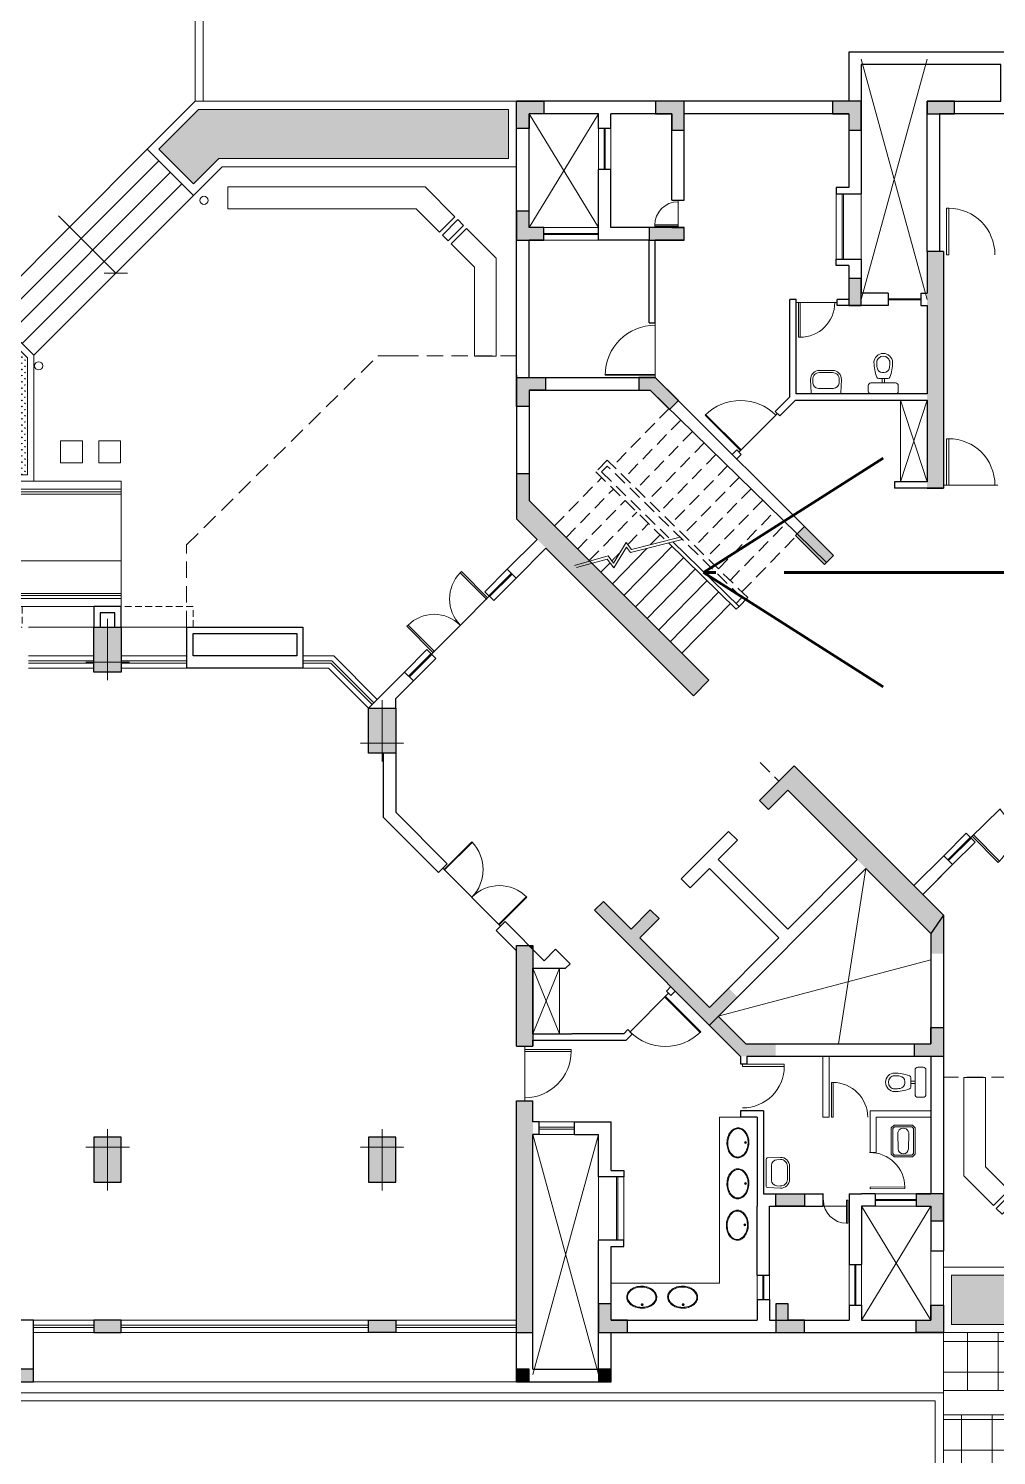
# Model space of a CAD drawing. Header units: inches. Extents: x 5542223 to 12533222, y 497239 to 5189502.
# Drawn here: x 6764877 to 6782619, y 2153867 to 2180007 of the extents above; entities that cross this region are included whole.
import ezdxf

# ---------------------------------------------------------------- set-up
doc = ezdxf.new("R2010")
doc.units = ezdxf.units.IN
doc.header["$MEASUREMENT"] = 0
for name, pattern in [('CENTER2', [1.125, 0.75, -0.125, 0.125, -0.125]), ('HIDDEN', [0.375, 0.25, -0.125]), ('HIDDENX2', [0.75, 0.5, -0.25])]:
    doc.linetypes.add(name, pattern=pattern)
doc.layers.get('0').update_dxf_attribs({"color": 1})
for name, color, linetype, lineweight in [('beam_primary', 7, 'HIDDENX2', 35), ('CILL', 7, 'Continuous', 20), ('col', 7, 'Continuous', 30), ('DOOR', 7, 'Continuous', 9), ('ELE', 7, 'Continuous', 13), ('grid', 7, 'CENTER2', 9), ('hatch_col', 8, 'Continuous', 5), ('HosGreenHatch', 7, 'Continuous', 5), ('HosPlanter', 7, 'Continuous', 13), ('HosRamp', 7, 'Continuous', 13), ('HosSteps', 7, 'Continuous', 13), ('LS PAVMNT', 8, 'Continuous', 5), ('new site profile', 7, 'CENTER2', 60), ('PROJECTION', 7, 'HIDDEN', 18), ('railing', 253, 'Continuous', 15), ('RAILING_ABOVE', 7, 'HIDDENX2', 18), ('Road', 7, 'Continuous', 15), ('Road_CStone', 8, 'Continuous', 15), ('STAIR', 253, 'Continuous', 5), ('STAIRS_ABOVE', 7, 'HIDDENX2', 18), ('terrha', 250, 'Continuous', 9), ('TEXT', 7, 'Continuous', 20), ('TOIFIT', 7, 'Continuous', 13), ('WALL', 7, 'Continuous', 30), ('wall_ele', 7, 'Continuous', 18), ('WIN', 7, 'Continuous', 20)]:
    doc.layers.add(name, color=color, linetype=linetype, lineweight=lineweight)
doc.layers.add('FURN', color=34, linetype='Continuous', lineweight=9, plot=False)
doc.styles.add('style1', font='ROMANS.SHX', dxfattribs={"width": 0.75, "height": 750})
doc.dimstyles.new('nuts', dxfattribs={"dimscale": 0, "dimtxt": 300, "dimasz": 250, "dimexe": 100, "dimexo": 50, "dimgap": 100, "dimtad": 1, "dimdec": 0, "dimzin": 0, "dimdsep": 46, "dimtxsty": 'style1', "dimblk": 'OBLIQUE', "dimcen": 250, "dimdle": 100, "dimclrd": 256, "dimclre": 256, "dimclrt": 256, "dimadec": 0, "dimazin": 0, "dimtfac": 1, "dimtdec": 0, "dimtmove": 2, "dimatfit": 3, "dimldrblk": 'OBLIQUE', "dimfxl": 1, "dimlwd": -1, "dimlwe": -1, "dimarcsym": 0})

# ---------------------------------------------------------------- blocks, each defined once
blk = doc.blocks.new('Door')
for p, q in [((0, 0.458), (0, 0.444)), ((0, 0.458), (0.917, 0.458)), ((0, 0.444), (0.917, 0.444))]:
    blk.add_line(p, q)
blk.add_arc((0, 0.458), 0.917, 270, 360)
blk = doc.blocks.new('door-left')
at = {"layer": 'DOOR'}
blk.add_lwpolyline([(-0.402, 0.85), (-0.444, 0.85), (-0.444, 0), (-0.402, 0)], close=True, dxfattribs=at)
blk.add_arc((-0.406, 0), 0.85, 0, 90, dxfattribs=at)
blk = doc.blocks.new('WB-58X43')
for p, q in [((-282, 263), (-271, 19)), ((-242, 264), (-239, 195)), ((-122, 430), (122, 430)), ((-122, 390), (122, 390)), ((239, 195), (242, 264)), ((271, 19), (282, 263)), ((-251, 0), (251, 0)), ((-139, 100), (139, 100))]:
    blk.add_line(p, q)
for centre, radius, start, end in [((-122, 270), 160, 90, 182.663), ((-122, 270), 120, 90, 182.663), ((122, 270), 160, 357.337, 90), ((122, 270), 120, 357.337, 90), ((-251, 20), 20, 182.663, 270), ((-139, 200), 100, 182.663, 270), ((139, 200), 100, 270, 357.337), ((251, 20), 20, 270, 357.337)]:
    blk.add_arc(centre, radius, start, end)
blk = doc.blocks.new('WC')
for p, q in [((50, 275), (150, 275)), ((0, -225), (0, 225)), ((200, -225), (200, 225)), ((200, 20), (278, 20)), ((278, -83), (278, 83)), ((388, -14), (388, 14)), ((200, -20), (278, -20)), ((50, -275), (150, -275))]:
    blk.add_line(p, q)
for centre, radius, start, end in [((50, 225), 50, 90, 180), ((150, 225), 50, 0, 90), ((318, 83), 40, 110.57, 180), ((578, -610), 780, 90, 110.57), ((488, 14), 100, 98.2132, 180), ((578, -610), 730, 90, 98.2132), ((578, 19), 151, 41.4237, 90), ((578, 19), 101, 41.4237, 90), ((570, 0), 120, 315.6019, 44.3981), ((570, 0), 170, 315.6019, 44.3981), ((50, -225), 50, 180, 270), ((150, -225), 50, 270, 360), ((318, -83), 40, 180, 249.43), ((578, 610), 780, 249.43, 270), ((488, -14), 100, 180, 261.7868), ((578, 610), 730, 261.7868, 270), ((578, -19), 101, 270, 318.5763), ((578, -19), 151, 270, 318.5763)]:
    blk.add_arc(centre, radius, start, end)
blk = doc.blocks.new('Doorr')
for p, q in [((0, -0.458), (0, -0.444)), ((0, -0.444), (0.917, -0.444)), ((0, -0.458), (0.917, -0.458))]:
    blk.add_line(p, q)
blk.add_arc((0, -0.458), 0.917, 0, 90)
blk = doc.blocks.new('colum')
at = {"layer": 'hatch_col'}
blk.add_hatch(color=256, dxfattribs=at).paths.add_polyline_path([(250, 185), (-250, 185), (-250, -640), (250, -640)])
at = {"layer": 'col'}
blk.add_lwpolyline([(-250, -640), (250, -640), (250, 185), (-250, 185)], close=True, dxfattribs=at)
at = {"layer": 'grid'}
for p, q in [((0, 335), (0, -790)), ((-400, 0), (400, 0))]:
    blk.add_line(p, q, dxfattribs=at)
blk = doc.blocks.new('o-pan')
for p, q in [((50, 220), (0, 170)), ((0, 170), (0, -170)), ((62, 190), (30, 158)), ((30, 158), (30, -158)), ((530, 220), (50, 220)), ((518, 190), (62, 190)), ((435, 93), (160, 102)), ((550, 158), (518, 190)), ((580, 170), (530, 220)), ((550, -158), (550, 158)), ((580, -170), (580, 170)), ((0, -170), (50, -220)), ((30, -158), (62, -190)), ((50, -220), (530, -220)), ((62, -190), (518, -190)), ((160, -102), (435, -93)), ((518, -190), (550, -158)), ((530, -220), (580, -170))]:
    blk.add_line(p, q)
for centre, radius, start, end in [((157, 0), 102, 88.172, 271.828), ((432, 0), 92.9, 271.828, 88.172)]:
    blk.add_arc(centre, radius, start, end)
blk = doc.blocks.new('basin2')
for points in [[(278, -206, 0.12976), (261, -133, 0.106426), (201, -63, 0.084431), (116, -18, 0.073534), (7, 0, 0.073534), (-102, -14, 0.084431), (-188, -55, 0.106426), (-251, -122, 0.12976), (-272, -195, 0.12976), (-254, -269, 0.106426), (-194, -339, 0.084431), (-109, -383, 0.073534), (-1, -402, 0.073534), (108, -388, 0.084431), (195, -347, 0.106426), (258, -279, 0.12976)], [(263, -201, 0.119977), (247, -140, 0.106426), (192, -75, 0.084431), (111, -33, 0.073534), (7, -15, 0.073534), (-97, -28, 0.084431), (-180, -67, 0.106426), (-238, -130, 0.12976), (-257, -196, 0.009633), (-257, -201, 0.119977), (-240, -262, 0.106426), (-185, -327, 0.084431), (-104, -369, 0.073534), (0, -387, 0.073534), (104, -373, 0.084431), (187, -334, 0.106426), (245, -272, 0.12976), (263, -206, 0.009633)]]:
    blk.add_lwpolyline(points, format="xyb", close=True)
for radius in [17.8, 12.2]:
    blk.add_circle((-4, -64), radius)
blk = doc.blocks.new('RES_GH3')
at = {"layer": 'hatch_col'}
for points in [[(-1505, 23228), (-1235, 23228), (-1235, 23458), (-1735, 23458), (-1735, 22958), (-1505, 22958), (-1505, 23228)], [(1110, 23228), (1110, 22928), (1340, 22928), (1340, 23458), (810, 23458), (810, 23228)], [(4355, 23228), (4355, 22928), (4585, 22928), (4585, 23458), (4055, 23458), (4055, 23228)], [(6290, 23228), (6290, 23458), (5790, 23458), (5790, 23228)], [(-1735, 20913), (-1235, 20913), (-1235, 21143), (-1505, 21143), (-1505, 21443), (-1735, 21443)], [(1340, 20913), (1340, 21143), (694, 21143), (694, 20913)], [(4355, 19713), (4585, 19713), (4585, 20213), (4355, 20213)], [(-1505, 18168), (-1205, 18168), (-1205, 18398), (-1735, 18398), (-1735, 17868), (-1505, 17868)], [(509, 18168), (714, 18168), (1071, 17812), (1233, 17974), (809, 18398), (509, 18398)], [(3380, 15503), (3910, 14972), (4073, 15135), (3542, 15665)], [(4507, 9566), (5807, 8267), (6090, 8550), (3355, 11285), (3072, 11002)], [(2718, 10648), (2881, 10486), (3235, 10839), (3072, 11002)], [(-1735, 6145), (-1435, 6145), (-1435, 7920), (-1505, 7990), (-1735, 7990)], [(-1435, 7920), (-1435, 7990), (-1505, 7990)], [(5860, 6190), (5560, 6190), (5560, 5960), (6090, 5960), (6090, 6490), (5860, 6490)], [(-1735, 900), (-1435, 900), (-1435, 5145), (-1735, 5145)], [(3015, 3215), (3545, 3215), (3545, 3445), (3015, 3445)], [(5860, 3215), (5590, 3215), (5590, 3445), (6090, 3445), (6090, 2945), (5860, 2945)], [(0, 1130), (0, 1430), (-230, 1430), (-230, 900), (300, 900), (300, 1130)], [(3245, 1130), (3245, 1430), (3015, 1430), (3015, 900), (3545, 900), (3545, 1130)], [(5860, 1130), (5590, 1130), (5590, 900), (6090, 900), (6090, 1400), (5860, 1400)], [(-11090, 230), (-11090, 0), (-10590, 0), (-10590, 230)], [(-1735, 0), (-1505, 0), (-1505, 230), (-1735, 230)], [(-230, 0), (0, 0), (0, 230), (-230, 230)]]:
    blk.add_hatch(color=256, dxfattribs=at).paths.add_polyline_path(points)
h = blk.add_hatch(color=256, dxfattribs=at)
h.paths.add_polyline_path([(6090, 20178), (5790, 20178), (5790, 19878), (6090, 19878)])
h.paths.add_polyline_path([(5790, 20178), (6090, 20178), (6090, 20703), (5790, 20703)])
h = blk.add_hatch(color=256, dxfattribs=at)
h.paths.add_polyline_path([(5790, 17193), (5975, 17193), (5975, 19878), (5790, 19878), (5790, 19828)])
h.paths.add_polyline_path([(5975, 17193), (6090, 17193), (6090, 19878), (5975, 19878)])
h = blk.add_hatch(color=256, dxfattribs=at)
h.paths.add_polyline_path([(5790, 16368), (6090, 16368), (6090, 16598), (5790, 16598)])
h.paths.add_polyline_path([(5790, 16598), (6090, 16598), (6090, 17193), (5790, 17193)])
h = blk.add_hatch(color=256, dxfattribs=at)
h.paths.add_polyline_path([(-1735, 16092), (-1620, 15977), (-1620, 16636), (-1735, 16636)])
h.paths.add_polyline_path([(-1620, 15977), (-1594, 15950), (-1452, 16092), (-1505, 16145), (-1505, 16636), (-1620, 16636)])
h.paths.add_polyline_path([(-1735, 15809), (-1620, 15924), (-1620, 15977), (-1735, 16092)])
h.paths.add_polyline_path([(-1620, 15924), (-1594, 15950), (-1620, 15977)])
h = blk.add_hatch(color=256, dxfattribs=at)
h.paths.add_polyline_path([(1343, 12731), (1626, 13014), (-1452, 16092), (-1735, 15809)])
h.paths.add_polyline_path([(1789, 12851), (1707, 12932), (1626, 13014), (1343, 12731), (1506, 12568)])
h = blk.add_hatch(color=256, dxfattribs=at)
h.paths.add_polyline_path([(-304, 8637), (-142, 8474), (21, 8637), (-142, 8799)])
h.paths.add_polyline_path([(25, 8307), (201, 8131), (364, 8294), (21, 8637), (-142, 8474)])
h.paths.add_polyline_path([(201, 8131), (1799, 6533), (2315, 7049), (2153, 7212), (1799, 6858), (526, 8131), (880, 8485), (717, 8647)])
h.paths.add_polyline_path([(2372, 5960), (3015, 5960), (3015, 6190), (2467, 6190), (1962, 6696), (1799, 6533)])
h = blk.add_hatch(color=256, dxfattribs=at)
h.paths.add_polyline_path([(5807, 8267), (5860, 8214), (5860, 7845), (5975, 7845), (5975, 8382), (5949, 8408)])
h.paths.add_polyline_path([(5975, 8382), (6090, 8267), (6090, 8550), (5975, 8435)])
h.paths.add_polyline_path([(5975, 7984), (5975, 7845), (6090, 7845), (6090, 8267), (5975, 8382)])
h.paths.add_polyline_path([(5975, 8382), (5975, 8435), (5949, 8408)])
h = blk.add_hatch(color=256, dxfattribs=at)
h.paths.add_polyline_path([(-9480, 1130), (-9480, 900), (-9230, 900), (-9230, 1130)])
h.paths.add_polyline_path([(-9230, 900), (-8980, 900), (-8980, 1130), (-9230, 1130)])
h = blk.add_hatch(color=256, dxfattribs=at)
h.paths.add_polyline_path([(-4450, 1130), (-4450, 900), (-4200, 900), (-4200, 1130)])
h.paths.add_polyline_path([(-4200, 900), (-3950, 900), (-3950, 1130), (-4200, 1130)])
for p, q in [((4670, 9404), (4164, 6190)), ((1962, 6696), (5860, 7730))]:
    blk.add_line(p, q)
at = {"layer": 'beam_primary', "ltscale": 500}
blk.add_line((2729, 11345), (3072, 11002), dxfattribs=at)
at = {"layer": 'CILL', "ltscale": 50}
for p, q in [((-1906, 14883), (-2316, 14472)), ((-1742, 14722), (-2154, 14310)), ((-2154, 14310), (-2316, 14472))]:
    blk.add_line(p, q, dxfattribs=at)
at = {"layer": 'col'}
for p, q in [((6090, 20703), (5790, 20703)), ((5790, 16368), (6090, 16368)), ((2718, 10648), (3355, 11285)), ((2881, 10486), (3235, 10839)), ((2881, 10486), (2718, 10648)), ((-1735, 7990), (-1435, 7990)), ((-1735, 6145), (-1735, 7990)), ((-1435, 7990), (-1435, 6145)), ((-1735, 6145), (-1435, 6145)), ((-1735, 5145), (-1435, 5145)), ((-1735, 900), (-1435, 900))]:
    blk.add_line(p, q, dxfattribs=at)
at = {"layer": 'col', "ltscale": 3}
blk.add_line((-1735, 16636), (-1505, 16636), dxfattribs=at)
at = {"layer": 'col'}
for points in [[(-1235, 23228), (-1505, 23228), (-1505, 22958), (-1735, 22958), (-1735, 23458), (-1235, 23458)], [(810, 23228), (1110, 23228), (1110, 22928), (1340, 22928), (1340, 23458), (810, 23458)], [(4055, 23228), (4355, 23228), (4355, 22928), (4585, 22928), (4585, 23458), (4055, 23458)], [(5790, 23458), (5790, 23228), (6290, 23228), (6290, 23458)], [(-1235, 21143), (-1505, 21143), (-1505, 21443), (-1735, 21443), (-1735, 20913), (-1235, 20913)], [(694, 20913), (1340, 20913), (1340, 21143), (694, 21143)], [(4585, 20213), (4355, 20213), (4355, 19713), (4585, 19713)], [(-1205, 18168), (-1505, 18168), (-1505, 17868), (-1735, 17868), (-1735, 18398), (-1205, 18398)], [(809, 18398), (509, 18398), (509, 18168), (714, 18168), (1071, 17812), (1233, 17974)], [(3380, 15503), (3910, 14972), (4073, 15135), (3542, 15665)], [(5560, 6190), (5860, 6190), (5860, 6490), (6090, 6490), (6090, 5960), (5560, 5960)], [(3545, 3215), (3015, 3215), (3015, 3445), (3545, 3445)], [(5590, 3215), (5860, 3215), (5860, 2945), (6090, 2945), (6090, 3445), (5590, 3445)], [(300, 1130), (0, 1130), (0, 1430), (-230, 1430), (-230, 900), (300, 900)], [(3545, 1130), (3245, 1130), (3245, 1430), (3015, 1430), (3015, 900), (3545, 900)], [(5590, 1130), (5860, 1130), (5860, 1400), (6090, 1400), (6090, 900), (5590, 900)], [(-9480, 1130), (-9480, 900), (-8980, 900), (-8980, 1130)], [(-10590, 0), (-10590, 230), (-11090, 230), (-11090, 0)], [(-1505, 230), (-1735, 230), (-1735, 0), (-1505, 0)], [(0, 230), (-230, 230), (-230, 0), (0, 0)]]:
    blk.add_lwpolyline(points, close=True, dxfattribs=at)
at = {"layer": 'col', "ltscale": 3}
blk.add_lwpolyline([(-1735, 16636), (-1505, 16636)], dxfattribs=at)
at = {"layer": 'col'}
for points in [[(-8980, 13825), (-8980, 14200), (-9480, 14200), (-9480, 13825)], [(-9095, 13825), (-9095, 14085), (-9365, 14085), (-9365, 13825)], [(-3950, 1130), (-3950, 900), (-4450, 900), (-4450, 1130), (-3950, 1130)]]:
    blk.add_lwpolyline(points, dxfattribs=at)
at = {"layer": 'DOOR', "ltscale": 50}
for p, q in [((4140, 19771), (3390, 19771)), ((-2765, 13861), (-2235, 14391)), ((-3296, 13330), (-2765, 13861)), ((7122, 10492), (6588, 9965)), ((-1585, 6145), (-1585, 5145))]:
    blk.add_line(p, q, dxfattribs=at)
at = {"layer": 'DOOR', "ltscale": 1000}
blk.add_line((809, 19398), (809, 18398), dxfattribs=at)
at = {"layer": 'DOOR'}
for p, q in [((3048, 17736), (2341, 17029)), ((7090, 16426), (6090, 16426)), ((345, 6410), (1052, 7117))]:
    blk.add_line(p, q, dxfattribs=at)
at = {"layer": 'ELE', "lineweight": 18, "ltscale": 0.1}
for p, q in [((1988, 4845), (1988, 1805)), ((2372, 4845), (1988, 4845)), ((0, 1805), (1988, 1805))]:
    blk.add_line(p, q, dxfattribs=at)
at = {"layer": 'FURN', "ltscale": 4}
blk.add_line((-3086, 9409), (-2026, 8348), dxfattribs=at)
at = {"layer": 'PROJECTION', "ltscale": 3}
blk.add_line((-1735, 0), (-10590, 0), dxfattribs=at)
at = {"layer": 'PROJECTION', "ltscale": 500}
for points in [[(18365, 24358), (6290, 24358)], [(-6976, 13825), (-6976, 13825), (-6976, 13825), (-7665, 13825), (-7665, 14200), (-10795, 14200), (-10795, 13825), (-12695, 13825), (-12695, 14200), (-15825, 14200), (-15825, 13825), (-17725, 13825), (-17725, 13825), (-17725, 13825), (-17725, 13825)]]:
    blk.add_lwpolyline(points, dxfattribs=at)
at = {"layer": 'PROJECTION', "ltscale": 1200}
for points in [[(-7786, 13825), (-7786, 15330), (-4279, 18791), (-1735, 18791)], [(12141, 10533), (12141, 9057), (8618, 5581), (6090, 5581)]]:
    blk.add_lwpolyline(points, dxfattribs=at)
at = {"layer": 'railing'}
blk.add_line((2345, 14204), (2292, 14151), dxfattribs=at)
for points in [[(1048, 15367), (2292, 14151)], [(1133, 15388), (2345, 14204)]]:
    blk.add_lwpolyline(points, dxfattribs=at)
at = {"layer": 'RAILING_ABOVE', "ltscale": 500}
for points in [[(2345, 14204), (2345, 14204), (2502, 14365), (-73, 16882), (-282, 16667), (1006, 15407)], [(2291, 14257), (2396, 14364), (-71, 16775), (-176, 16668), (1059, 15461)]]:
    blk.add_lwpolyline(points, dxfattribs=at)
at = {"layer": 'STAIR', "ltscale": 3}
blk.add_line((-3786, 18791), (-4279, 18791), dxfattribs=at)
at = {"layer": 'STAIR', "ltscale": 5}
for p, q in [((22, 14618), (656, 15267)), ((234, 14406), (1112, 15304)), ((-190, 14830), (-21, 15003)), ((446, 14193), (1327, 15094)), ((658, 13981), (1541, 14885)), ((870, 13769), (1756, 14675)), ((1083, 13557), (1970, 14465)), ((1295, 13345), (2185, 14255))]:
    blk.add_line(p, q, dxfattribs=at)
at = {"layer": 'STAIR'}
for points in [[(-675, 14953), (-53, 15129), (45, 14998), (273, 15376), (371, 15245), (1262, 15473)], [(-635, 14914), (-73, 15072), (50, 14908), (278, 15286), (351, 15189), (1303, 15432)]]:
    blk.add_lwpolyline(points, dxfattribs=at)
at = {"layer": 'STAIRS_ABOVE', "ltscale": 500}
for p, q in [((1062, 17828), (35, 16777)), ((1277, 17618), (249, 16567)), ((1491, 17408), (464, 16357)), ((1706, 17199), (678, 16148)), ((1920, 16989), (893, 15938)), ((2135, 16779), (1107, 15728)), ((-1039, 15678), (-175, 16562)), ((2349, 16570), (1322, 15518)), ((-827, 15466), (40, 16352)), ((2564, 16360), (1536, 15309)), ((-615, 15254), (254, 16143)), ((2778, 16150), (1751, 15099)), ((-402, 15042), (469, 15933)), ((304, 15335), (683, 15723)), ((1966, 14889), (2993, 15940)), ((2180, 14680), (3208, 15731)), ((723, 15335), (898, 15514)), ((2395, 14470), (3422, 15521))]:
    blk.add_line(p, q, dxfattribs=at)
at = {"layer": 'STAIRS_ABOVE', "ltscale": 5}
blk.add_line((14, 15039), (159, 15188), dxfattribs=at)
at = {"layer": 'terrha', "ltscale": 3}
for p, q in [((4585, 24228), (5790, 19828)), ((5790, 24228), (4585, 19828)), ((-235, 23228), (-1505, 21143)), ((-1505, 23228), (-235, 21143)), ((-230, 4530), (-1435, 130)), ((-1435, 4530), (-230, 130)), ((5860, 3215), (4590, 1130)), ((4590, 3215), (5860, 1130))]:
    blk.add_line(p, q, dxfattribs=at)
at = {"layer": 'WALL', "ltscale": 0.1}
for p, q in [((4355, 24358), (4355, 23458)), ((4585, 23458), (-1735, 23458)), ((-1735, 18074), (-1735, 23458)), ((4585, 23458), (4585, 21763)), ((-235, 23228), (-1505, 23228)), ((-1505, 21143), (-1505, 23228)), ((-235, 22958), (-235, 23228)), ((-5, 22958), (-5, 23228)), ((1110, 23228), (-5, 23228)), ((1110, 22403), (1110, 23228)), ((4355, 23228), (1340, 23228)), ((1340, 22403), (1340, 23228)), ((4355, 23228), (4355, 21878)), ((6020, 23228), (6020, 20703)), ((7370, 23228), (6020, 23228)), ((-5, 22958), (-235, 22958)), ((1110, 21643), (1110, 22403)), ((1340, 21643), (1340, 22403)), ((-235, 20913), (-235, 22208)), ((-5, 22208), (-235, 22208)), ((-5, 21143), (-5, 22208)), ((-1235, 21143), (-1505, 21143)), ((-1505, 18398), (-1505, 20913)), ((-1235, 20913), (-1505, 20913)), ((-1235, 20913), (-1235, 21143)), ((694, 20913), (-235, 20913)), ((1110, 21143), (-5, 21143)), ((1340, 20913), (809, 20913)), ((1340, 20913), (1340, 21143)), ((4125, 20563), (4585, 20563)), ((4125, 20448), (4125, 20563)), ((4355, 20448), (4125, 20448)), ((4355, 20448), (4355, 19828)), ((4585, 20563), (4585, 19943)), ((5075, 19943), (4585, 19943)), ((3275, 18045), (3275, 19828)), ((4355, 19828), (4140, 19828)), ((5075, 19713), (4140, 19713)), ((4190, 19713), (4140, 19713)), ((3275, 18045), (3007, 17777)), ((5790, 18098), (3390, 18098)), ((3376, 17983), (3089, 17696)), ((2300, 17070), (2219, 16989)), ((2382, 16989), (2300, 16907)), ((5190, 16483), (5190, 16368)), ((-3168, 9327), (-4180, 10340)), ((-3005, 9490), (-3950, 10435)), ((-3168, 9327), (-3005, 9490)), ((-2107, 8267), (-1944, 8429)), ((-1228, 7713), (-1944, 8429)), ((6090, 8550), (6090, 2400)), ((-1735, 7895), (-2107, 8267)), ((5860, 8214), (5860, 6190)), ((1093, 7239), (1012, 7158)), ((1093, 7076), (1012, 7158)), ((1174, 7158), (1093, 7076)), ((229, 6375), (305, 6451)), ((277, 6260), (386, 6369)), ((386, 6369), (305, 6451)), ((-720, 6260), (277, 6260)), ((2372, 5960), (2372, 5827)), ((2372, 5827), (2487, 5827)), ((2487, 5960), (2487, 5827)), ((5860, 5960), (5860, 3445)), ((-675, 4530), (-675, 4760)), ((-675, 4760), (0, 4760)), ((0, 3871), (0, 4760)), ((2789, 4960), (2372, 4960)), ((2674, 4845), (2372, 4845)), ((2674, 4845), (2674, 3215)), ((2789, 4960), (2789, 3445)), ((-675, 4530), (-230, 4530)), ((-230, 3756), (-230, 4530)), ((230, 3756), (-230, 3756)), ((0, 3871), (230, 3871)), ((230, 3871), (230, 3756)), ((2789, 3445), (3880, 3445)), ((3880, 3446), (3880, 3215)), ((4360, 3445), (4360, 2150)), ((4360, 3445), (4590, 3445)), ((4840, 3445), (4840, 3215)), ((5590, 3445), (5860, 3445)), ((5590, 3445), (5590, 3215)), ((2904, 3215), (3880, 3215)), ((4360, 3215), (4360, 2150)), ((4590, 3215), (4590, 2150)), ((5590, 3215), (5860, 3215)), ((5860, 3215), (5860, 2515)), ((5860, 3215), (5860, 2400)), ((-230, 900), (-230, 2595)), ((0, 1130), (0, 2480)), ((5860, 2400), (6090, 2400)), ((4360, 2150), (4590, 2150)), ((2674, 1955), (2904, 1955)), ((2674, 1505), (2674, 1130)), ((2674, 1505), (2904, 1505)), ((2904, 1505), (2904, 1130)), ((4360, 1400), (4590, 1400)), ((4360, 1400), (4360, 1130)), ((4590, 1400), (4590, 1130)), ((5860, 1400), (6090, 1400)), ((5860, 1400), (5860, 1130)), ((6090, 1400), (6090, 900)), ((-10590, 0), (-10590, 1130)), ((0, 1130), (2674, 1130)), ((2904, 1130), (4360, 1130)), ((4590, 1130), (5860, 1130)), ((-230, 900), (6090, 900)), ((-230, 230), (-230, 900)), ((0, 0), (0, 900))]:
    blk.add_line(p, q, dxfattribs=at)
at = {"layer": 'WALL', "ltscale": 3}
for p, q in [((1110, 21643), (1340, 21643)), ((1110, 21143), (1340, 21143)), ((809, 18398), (4073, 15135)), ((714, 18168), (3946, 15009)), ((3007, 17777), (3089, 17696)), ((2300, 17070), (2382, 16989)), ((-1505, 16145), (1789, 12851)), ((-1735, 15809), (-1357, 15431)), ((-1199, 15273), (1506, 12568)), ((2467, 6190), (5860, 6190))]:
    blk.add_line(p, q, dxfattribs=at)
at = {"layer": 'WALL'}
for p, q in [((694, 19398), (694, 20913)), ((809, 19398), (809, 20913)), ((6090, 20703), (5790, 20703)), ((5790, 20703), (5790, 19943)), ((6090, 20703), (6090, 20178)), ((6090, 20703), (6090, 18098)), ((5075, 19943), (5075, 19713)), ((5675, 19943), (5675, 19713)), ((5675, 19943), (5790, 19943)), ((3390, 19828), (3275, 19828)), ((3390, 18098), (3390, 19828)), ((4140, 19713), (4140, 19828)), ((5675, 19713), (5790, 19713)), ((5790, 19713), (5790, 18098)), ((694, 19398), (809, 19398)), ((-1735, 18439), (-1735, 15809)), ((-1505, 18398), (809, 18398)), ((-1505, 18168), (714, 18168)), ((-1505, 18168), (-1505, 16145)), ((6090, 18098), (6090, 16368)), ((3376, 17983), (5790, 17983)), ((5790, 17983), (5790, 16483)), ((5790, 16483), (5190, 16483)), ((5190, 16483), (5190, 16368)), ((6090, 16368), (5190, 16368)), ((-1357, 15431), (-1906, 14883)), ((-1199, 15273), (-1742, 14721)), ((3946, 15009), (4073, 15135)), ((-1906, 14883), (-1742, 14721)), ((-4450, 12339), (-3787, 13001)), ((-3950, 12514), (-3625, 12839)), ((-3787, 13001), (-3625, 12839)), ((1506, 12568), (1789, 12851)), ((-3950, 12339), (-3950, 12514)), ((-4180, 11514), (-4180, 10340)), ((-3950, 11514), (-3950, 10435)), ((2718, 10648), (3355, 11285)), ((6090, 8550), (3355, 11285)), ((2881, 10486), (3235, 10839)), ((4507, 9566), (3235, 10839)), ((2881, 10486), (2718, 10648)), ((1283, 9213), (2153, 10083)), ((2315, 9920), (2153, 10083)), ((1962, 9566), (2315, 9920)), ((3235, 8294), (1962, 9566)), ((3235, 8294), (4507, 9566)), ((6097, 9636), (5550, 9090)), ((5713, 8927), (6259, 9474)), ((6259, 9474), (5847, 9061)), ((6097, 9636), (6259, 9474)), ((1446, 9050), (1283, 9213)), ((1446, 9050), (1799, 9404)), ((3072, 8131), (1799, 9404)), ((1799, 6533), (4670, 9404)), ((5860, 8214), (4670, 9404)), ((-304, 8637), (-142, 8799)), ((2372, 5960), (-304, 8637)), ((364, 8294), (-142, 8799)), ((364, 8294), (717, 8647)), ((880, 8485), (717, 8647)), ((526, 8131), (880, 8485)), ((6090, 8550), (5860, 8214)), ((1799, 6858), (526, 8131)), ((1799, 6858), (3072, 8131)), ((-1735, 6145), (-1735, 7895)), ((-1228, 7713), (-1019, 7922)), ((-1435, 6375), (-1435, 7575)), ((-1435, 7575), (-835, 7575)), ((2467, 6190), (1962, 6696)), ((-1435, 6375), (-720, 6375)), ((229, 6375), (-720, 6375)), ((-1735, 6145), (-1435, 6145)), ((-1435, 6260), (-720, 6260)), ((-1435, 6145), (-1435, 6260)), ((5860, 5960), (2487, 5960)), ((-1735, 0), (-1735, 5145)), ((-1735, 5145), (-1435, 5145)), ((-1435, 4760), (-1435, 5145)), ((-1320, 4760), (-1435, 4760)), ((-1320, 4530), (-1320, 4760)), ((-1435, 3655), (-1435, 4530)), ((-1320, 4530), (-1435, 4530)), ((-1735, 3655), (-1735, 4180)), ((-1435, 230), (-1435, 3655)), ((-10590, 1130), (-11880, 1130)), ((-12325, 0), (-10590, 0)), ((-1735, 0), (0, 0)), ((-1435, 230), (-230, 230))]:
    blk.add_line(p, q, dxfattribs=at)
at = {"layer": 'WALL', "ltscale": 1000}
for p, q in [((-754, 7656), (-1019, 7922)), ((-835, 7575), (-754, 7656)), ((2372, 4960), (2372, 4845)), ((4840, 3445), (4590, 3445)), ((2674, 1955), (2674, 3215)), ((2904, 1955), (2904, 3215)), ((4840, 3215), (4590, 3215))]:
    blk.add_line(p, q, dxfattribs=at)
at = {"layer": 'WALL', "lineweight": 18, "ltscale": 0.1}
for p, q in [((3880, 5960), (3880, 4845)), ((3995, 5960), (3995, 4845)), ((3995, 4845), (3880, 4845)), ((4745, 4960), (4745, 4199)), ((4860, 4845), (4860, 4199)), ((4745, 4199), (4860, 4199))]:
    blk.add_line(p, q, dxfattribs=at)
at = {"layer": 'WALL', "lineweight": 18}
for p, q in [((5860, 4960), (4745, 4960)), ((5860, 4845), (4860, 4845))]:
    blk.add_line(p, q, dxfattribs=at)
at = {"layer": 'WALL', "ltscale": 0.1}
for points in [[(7370, 23228), (7370, 24358), (4355, 24358)], [(5790, 20703), (5790, 23458), (7140, 23458), (7140, 24128), (4585, 24128), (4585, 23458)], [(4355, 21878), (4125, 21878), (4125, 21763), (4585, 21763)], [(0, 2480), (230, 2480), (230, 2595), (-230, 2595)]]:
    blk.add_lwpolyline(points, dxfattribs=at)
at = {"layer": 'WALL'}
for points in [[(-7780, 13825), (-5650, 13825), (-5650, 13070), (-7780, 13070), (-7780, 13825)], [(-7665, 13710), (-5765, 13710), (-5765, 13300), (-7665, 13300), (-7665, 13710)]]:
    blk.add_lwpolyline(points, dxfattribs=at)
at = {"layer": 'wall_ele', "ltscale": 0.1}
for p, q in [((5305, 16483), (5305, 17983)), ((-950, 6375), (-950, 7575))]:
    blk.add_line(p, q, dxfattribs=at)
at = {"layer": 'wall_ele', "ltscale": 4}
for p, q in [((-9480, 13825), (-10680, 13825)), ((-7780, 13825), (-8980, 13825))]:
    blk.add_line(p, q, dxfattribs=at)
at = {"layer": 'wall_ele', "ltscale": 50}
for p, q in [((5860, 1400), (5860, 2400)), ((6090, 2400), (6090, 1400))]:
    blk.add_line(p, q, dxfattribs=at)
at = {"layer": 'WIN', "ltscale": 50}
for p, q in [((-235, 22958), (-235, 22208)), ((-5, 22208), (-5, 22958)), ((-235, 21143), (-1235, 21143)), ((-235, 20913), (-1235, 20913)), ((5790, 17983), (5305, 16483)), ((5790, 16483), (5305, 17983)), ((-950, 7575), (-1435, 6375)), ((-950, 6375), (-1435, 7575)), ((4590, 3445), (5590, 3445)), ((4590, 3215), (5590, 3215)), ((4360, 2150), (4360, 1400)), ((4590, 1400), (4590, 2150)), ((2674, 1955), (2674, 1505)), ((2904, 1505), (2904, 1955))]:
    blk.add_line(p, q, dxfattribs=at)
at = {"layer": 'WIN', "ltscale": 0.1}
for p, q in [((-130, 22208), (-130, 22958)), ((-110, 22208), (-110, 22958)), ((4125, 20563), (4125, 21763)), ((4236, 20563), (4236, 21763)), ((4256, 20563), (4256, 21763)), ((4585, 21763), (4585, 20563)), ((-235, 21038), (-1235, 21038)), ((-235, 21018), (-1235, 21018)), ((5675, 19838), (5075, 19838)), ((5675, 19818), (5075, 19818)), ((-2242, 14398), (-1831, 14809)), ((-2228, 14384), (-1817, 14795)), ((-3713, 12927), (-3303, 13337)), ((-9480, 13300), (-10680, 13300)), ((-9480, 13205), (-10680, 13205)), ((-9480, 13165), (-10680, 13165)), ((-9480, 13070), (-10680, 13070)), ((-8980, 13300), (-7780, 13300)), ((-8980, 13205), (-7780, 13205)), ((-8980, 13165), (-7780, 13165)), ((-8980, 13070), (-7780, 13070)), ((-5086, 13300), (-5650, 13300)), ((-5122, 13205), (-5650, 13205)), ((-5139, 13165), (-5650, 13165)), ((-5178, 13070), (-5650, 13070)), ((-5181, 13070), (-4450, 12339)), ((-5139, 13165), (-4381, 12408)), ((-5122, 13205), (-4353, 12436)), ((-5086, 13300), (-4287, 12501)), ((-3699, 12913), (-3289, 13323)), ((6171, 9562), (6581, 9973)), ((6185, 9548), (6596, 9958)), ((-230, 2595), (-230, 3756)), ((99, 3756), (99, 2595)), ((119, 3756), (119, 2595)), ((230, 2595), (230, 3756)), ((4840, 3340), (5590, 3340)), ((4840, 3340), (5590, 3340)), ((4840, 3320), (5590, 3320)), ((4840, 3320), (5590, 3320)), ((4465, 2150), (4465, 1400)), ((4485, 2150), (4485, 1400)), ((2779, 1955), (2779, 1505)), ((2799, 1955), (2799, 1505)), ((-10590, 1130), (-1735, 1130)), ((-10590, 1035), (-9480, 1035)), ((-10590, 995), (-9480, 995)), ((-10590, 900), (-9480, 900)), ((-8980, 1035), (-4450, 1035)), ((-8980, 995), (-4450, 995)), ((-8980, 900), (-4450, 900)), ((-3950, 1035), (-1735, 1035)), ((-3950, 995), (-1735, 995)), ((-3950, 900), (-1735, 900))]:
    blk.add_line(p, q, dxfattribs=at)
at = {"layer": 'WIN'}
blk.add_line((1225, 21143), (1225, 21643), dxfattribs=at)
at = {"layer": 'WIN', "ltscale": 25}
for p, q in [((-1320, 4760), (-675, 4760)), ((-1320, 4663), (-675, 4663)), ((-1320, 4628), (-675, 4628)), ((-1320, 4530), (-675, 4530))]:
    blk.add_line(p, q, dxfattribs=at)
at = {"layer": 'WIN', "lineweight": 18, "ltscale": 0.1}
blk.add_line((4303, 3215), (3880, 3215), dxfattribs=at)
at = {"layer": 'WIN', "ltscale": 0.1}
for points in [[(-3377, 13412), (-3787, 13001)], [(-3377, 13412), (-3214, 13249), (-3625, 12839)], [(6507, 10047), (6097, 9636)], [(6507, 10047), (6670, 9884), (6259, 9474)]]:
    blk.add_lwpolyline(points, dxfattribs=at)
at = {"layer": 'DOOR', "xscale": 1000, "yscale": 1000, "zscale": 1000}
for p in [(6590, 20646), (6590, 16426), (6590, 16426)]:
    blk.add_blockref('door-left', p, dxfattribs=at)
at = {"layer": 'DOOR', "ltscale": 50}
for p, xscale, yscale, zscale, rotation in [((3765, 19771), -750, 750, 750, 180), ((-2515, 14111), -796.8750000337785, 796.8750000344589, 796.8750000343788, 45.00000000002366), ((-3016, 13610), 796.8750000337785, 796.8750000344589, 796.8750000343788, 45.00000000002367), ((6870, 10244), -796.875000035179, 796.8750000344589, 796.8750000343788, 224.6208286167356), ((-1585, 5645), 1000, 1000, 1000, 270)]:
    blk.add_blockref('door-left', p, dxfattribs=dict(at, xscale=xscale, yscale=yscale, zscale=zscale, rotation=rotation))
at = {"layer": 'DOOR', "ltscale": 1000, "xscale": 1000, "yscale": 1000, "zscale": 1000, "rotation": 180}
blk.add_blockref('Door', (809, 18898), dxfattribs=at)
at = {"layer": 'DOOR', "xscale": 1000.000000001301, "yscale": 1000, "zscale": 1000}
for p, rotation in [((2694, 17383), 135.0000000000755), ((669, 6734), 315.0000000000755)]:
    blk.add_blockref('Door', p, dxfattribs=dict(at, rotation=rotation))
at = {"layer": 'DOOR', "lineweight": 18, "ltscale": 50}
for p, xscale, yscale, zscale, rotation in [((2408, 5416), 900, 900, 900, 270), ((4741, 3865), -749.999999999972, 750, 750, 270.7918797774312)]:
    blk.add_blockref('door-left', p, dxfattribs=dict(at, xscale=xscale, yscale=yscale, zscale=zscale, rotation=rotation))
at = {"layer": 'DOOR', "lineweight": 18, "ltscale": 50, "xscale": 750, "yscale": 750, "zscale": 750}
blk.add_blockref('door-left', (4369, 4845), dxfattribs=at)
at = {"layer": 'FURN', "ltscale": 4, "yscale": 780, "zscale": 779.9999999998967}
for p, xscale, rotation in [((-2809, 9131), -779.9999999985779, 225.0000000002177), ((-2303, 8626), 780.0000000005535, 44.99999999997582)]:
    blk.add_blockref('Doorr', p, dxfattribs=dict(at, xscale=xscale, rotation=rotation))
at = {"layer": 'grid', "ltscale": 750, "xscale": -1, "rotation": 180}
for p in [(-9230, 13185), (-9230, 13185), (-4200, 11699)]:
    blk.add_blockref('colum', p, dxfattribs=at)
at = {"layer": 'grid', "ltscale": 750, "extrusion": (2.23152e-36, -4.32341e-36, -1), "xscale": -1}
for p in [(9230, 4295), (4200, 4295)]:
    blk.add_blockref('colum', p, dxfattribs=at)
at = {"layer": 'TOIFIT', "xscale": -1, "rotation": 270}
blk.add_blockref('WC', (4987, 18098), dxfattribs=at)
at = {"layer": 'TOIFIT'}
blk.add_blockref('WB-58X43', (3937, 18098), dxfattribs=at)
at = {"layer": 'TOIFIT', "lineweight": 18, "xscale": -1}
blk.add_blockref('WC', (5770, 5486), dxfattribs=at)
at = {"layer": 'TOIFIT', "lineweight": 18}
for name, p, rotation in [('basin2', (2524, 4380), 270), ('WB-58X43', (2839, 3828), 270), ('basin2', (2524, 3630), 270), ('basin2', (2513, 2870), 270), ('basin2', (563, 1348), 180), ('basin2', (1313, 1348), 180)]:
    blk.add_blockref(name, p, dxfattribs=dict(at, rotation=rotation))
at = {"layer": 'TOIFIT', "lineweight": 18, "xscale": -1, "rotation": 90}
blk.add_blockref('o-pan', (5354, 4700), dxfattribs=at)
at = {"layer": 'WIN', "xscale": 500, "yscale": 500, "zscale": 500, "rotation": 90}
blk.add_blockref('door-left', (1225, 21393), dxfattribs=at)
at = {"layer": 'WIN', "lineweight": 18, "xscale": 500, "yscale": 500, "zscale": 500, "rotation": 180}
blk.add_blockref('door-left', (4113, 3329), dxfattribs=at)
blk = doc.blocks.new('HosEnt')
at = {"layer": 'HosGreenHatch'}
h = blk.add_hatch(dxfattribs=at)
h.set_pattern_fill('GRASS', color=256, scale=80, style=0)
h.set_pattern_definition([(90, (-2327030.06, -549523.087), (-56.5685425, 56.5685425), [15, -98.137085]), (45, (-2327030.06, -549523.09), (-56.5685425, 56.5685425), [15, -65]), (135, (-2327030.06, -549523.09), (-56.5685425, -56.5685425), [15, -65])])
h.paths.add_polyline_path([(9975, 6843), (8963, 6843), (8963, 4701), (9740, 3923), (9975, 3923)])
at = {"layer": 'HosGreenHatch', "ltscale": 0.1}
h = blk.add_hatch(dxfattribs=at)
h.set_pattern_fill('GRASS', color=256, scale=80, style=0)
h.set_pattern_definition([(270, (5557177.835, -2072128.13), (56.5685425, -56.5685425), [15, -98.137085]), (225, (5557177.835, -2072128.13), (56.5685425, -56.5685425), [15, -65]), (315, (5557177.835, -2072128.13), (56.5685425, 56.5685425), [15, -65])])
h.paths.add_polyline_path([(150, 150), (5830, 150), (6559, 879), (5922, 1515), (5457, 1050), (150, 1050)])
at = {"ltscale": 0.1}
for p, q in [((7245, 7108), (7245, 9108)), ((10125, 7198), (10125, 9018)), ((10125, 7108), (10125, 7158)), ((10125, 7108), (10175, 7108)), ((10215, 7108), (12035, 7108)), ((10175, 5954), (10125, 5954)), ((12035, 5954), (10215, 5954)), ((12125, 5864), (12125, 4044)), ((17245, 5954), (17245, 3954)), ((1358, 2452), (1075, 2169))]:
    blk.add_line(p, q, dxfattribs=at)
at = {"color": 8, "ltscale": 0.1}
for points in [[(7245, 9058), (12075, 9058), (12075, 5904), (17245, 5904)], [(7245, 9018), (12035, 9018), (12035, 5864), (17245, 5864)], [(7245, 7198), (10215, 7198), (10215, 4044), (17245, 4044)], [(7245, 7158), (10175, 7158), (10175, 4004), (17245, 4004)]]:
    blk.add_lwpolyline(points, dxfattribs=at)
at = {"color": 3, "ltscale": 0.1}
blk.add_lwpolyline([(7245, 7108), (10125, 7108), (10125, 3954), (17245, 3954)], dxfattribs=at)
at = {"ltscale": 0.1}
for points in [[(7657, 6622), (7257, 6622), (7257, 6222), (7657, 6222)], [(8357, 6622), (7957, 6622), (7957, 6222), (8357, 6222)], [(5289, 1571), (5289, 1971), (1839, 1971), (1411, 2399), (1128, 2116), (1673, 1571)]]:
    blk.add_lwpolyline(points, close=True, dxfattribs=at)
blk.add_lwpolyline([(371, 4672), (371, 2874), (916, 2329), (1199, 2611), (771, 3039), (771, 4672), (371, 4672)], dxfattribs=at)
at = {"color": 5, "ltscale": 0.1}
for centre in [(8760, 4848), (5728, 1816)]:
    blk.add_circle(centre, 75, dxfattribs=at)
at = {"layer": 'HosPlanter', "ltscale": 0.1}
blk.add_lwpolyline([(9975, 6843), (8963, 6843), (8963, 4701), (9740, 3923), (9975, 3923), (9975, 3804), (9697, 3804), (8848, 4653), (8848, 6954)], dxfattribs=at)
for points in [[(0, 0), (5892, 0), (6771, 879), (5922, 1727), (5395, 1200), (0, 1200)], [(150, 150), (5830, 150), (6559, 879), (5922, 1515), (5457, 1050), (150, 1050)]]:
    blk.add_lwpolyline(points, close=True, dxfattribs=at)
at = {"layer": 'HosRamp'}
blk.add_lwpolyline([(17245, 6104), (12275, 6104), (12275, 9258), (7245, 9258), (7245, 9108), (12125, 9108), (12125, 5954), (17245, 5954), (17245, 6104)], dxfattribs=at)
at = {"layer": 'HosRamp', "ltscale": 0.1}
blk.add_lwpolyline([(17245, 3954), (10125, 3954), (10125, 7108), (7245, 7108), (7245, 6958), (9975, 6958), (9975, 3804), (17245, 3804), (17245, 3954)], dxfattribs=at)
at = {"layer": 'HosSteps', "ltscale": 0.1}
for p, q in [((8848, 4653), (5922, 1727)), ((9060, 4441), (6135, 1515)), ((9272, 4229), (6347, 1303)), ((9485, 4017), (6559, 1091)), ((9697, 3804), (6771, 879))]:
    blk.add_line(p, q, dxfattribs=at)
at = {"layer": 'WALL', "ltscale": 0.1}
blk.add_line((1252, 2558), (969, 2275), dxfattribs=at)
blk.add_lwpolyline([(969, 2275), (1075, 2169), (1358, 2452), (1252, 2558)], close=True, dxfattribs=at)
blk.add_leader([(17245, 5042), (12125, 5042)], dimstyle='nuts', override={"dimscale": 100, "dimasz": 3, "dimtad": 0})
at = {"layer": 'TEXT'}
for points in [[(10125, 8419), (7245, 8419)], [(11173, 5954), (11173, 7108)], [(7344, 3149), (8396, 2098)]]:
    blk.add_leader(points, dimstyle='nuts', override={"dimscale": 100, "dimasz": 3, "dimtad": 0}, dxfattribs=at)
blk = doc.blocks.new('HosEnt3')
at = {"layer": 'HosGreenHatch', "ltscale": 0.1}
h = blk.add_hatch(dxfattribs=at)
h.set_pattern_fill('GRASS', color=256, scale=80, style=0)
h.set_pattern_definition([(90, (-5557177.83, 2072128.13), (-56.5685425, 56.5685425), [15, -98.137085]), (45, (-5557177.83, 2072128.13), (-56.5685425, 56.5685425), [15, -65]), (135, (-5557177.83, 2072128.13), (-56.5685425, -56.5685425), [15, -65])])
h.paths.add_polyline_path([(-150, -150), (-5830, -150), (-6559, -879), (-5922, -1515), (-5457, -1050), (-150, -1050)])
at = {"layer": 'HosGreenHatch'}
h = blk.add_hatch(dxfattribs=at)
h.set_pattern_fill('GRASS', color=256, scale=80, style=0)
h.set_pattern_definition([(90, (-2214935.06, -572081.5), (-56.5685425, 56.5685425), [15, -98.137085]), (45, (-2214935.06, -572081.5), (-56.5685425, 56.5685425), [15, -65]), (135, (-2214935.06, -572081.5), (-56.5685425, -56.5685425), [15, -65])])
h.paths.add_polyline_path([(-8963, -4701), (-9740, -3923), (-9975, -3923), (-9975, -6843), (-8963, -6843)])
at = {"ltscale": 0.1}
for p, q in [((-1358, -2452), (-1075, -2169)), ((-17245, -5954), (-17245, -3954)), ((-12125, -5864), (-12125, -4044)), ((-12035, -5954), (-10215, -5954)), ((-10175, -5954), (-10125, -5954)), ((-10215, -7108), (-12035, -7108)), ((-10125, -7108), (-10175, -7108)), ((-10125, -7108), (-10125, -7158)), ((-10125, -7198), (-10125, -9018)), ((-7245, -7108), (-7245, -9108))]:
    blk.add_line(p, q, dxfattribs=at)
for points in [[(-5289, -1571), (-5289, -1971), (-1839, -1971), (-1411, -2399), (-1128, -2116), (-1673, -1571)], [(-8357, -6622), (-7957, -6622), (-7957, -6222), (-8357, -6222)], [(-7657, -6622), (-7257, -6622), (-7257, -6222), (-7657, -6222)]]:
    blk.add_lwpolyline(points, close=True, dxfattribs=at)
blk.add_lwpolyline([(-371, -4672), (-371, -2874), (-916, -2329), (-1199, -2611), (-771, -3039), (-771, -4672), (-371, -4672)], dxfattribs=at)
at = {"color": 3, "ltscale": 0.1}
blk.add_lwpolyline([(-7245, -7108), (-10125, -7108), (-10125, -3954), (-17245, -3954)], dxfattribs=at)
at = {"color": 8, "ltscale": 0.1}
for points in [[(-7245, -7158), (-10175, -7158), (-10175, -4004), (-17245, -4004)], [(-7245, -7198), (-10215, -7198), (-10215, -4044), (-17245, -4044)], [(-7245, -9018), (-12035, -9018), (-12035, -5864), (-17245, -5864)], [(-7245, -9058), (-12075, -9058), (-12075, -5904), (-17245, -5904)]]:
    blk.add_lwpolyline(points, dxfattribs=at)
at = {"color": 5, "ltscale": 0.1}
for centre in [(-5728, -1816), (-8760, -4848)]:
    blk.add_circle(centre, 75, dxfattribs=at)
at = {"layer": 'HosPlanter', "ltscale": 0.1}
for points in [[(0, 0), (-5892, 0), (-6771, -879), (-5922, -1727), (-5395, -1200), (0, -1200)], [(-150, -150), (-5830, -150), (-6559, -879), (-5922, -1515), (-5457, -1050), (-150, -1050)]]:
    blk.add_lwpolyline(points, close=True, dxfattribs=at)
blk.add_lwpolyline([(-9975, -6843), (-8963, -6843), (-8963, -4701), (-9740, -3923), (-9975, -3923), (-9975, -3804), (-9697, -3804), (-8848, -4653), (-8848, -6954)], dxfattribs=at)
at = {"layer": 'HosRamp', "ltscale": 0.1}
blk.add_lwpolyline([(-17245, -3954), (-10125, -3954), (-10125, -7108), (-7245, -7108), (-7245, -6958), (-9975, -6958), (-9975, -3804), (-17245, -3804), (-17245, -3954)], dxfattribs=at)
at = {"layer": 'HosRamp'}
blk.add_lwpolyline([(-17245, -6104), (-12275, -6104), (-12275, -9258), (-7245, -9258), (-7245, -9108), (-12125, -9108), (-12125, -5954), (-17245, -5954), (-17245, -6104)], dxfattribs=at)
at = {"layer": 'HosSteps', "ltscale": 0.1}
for p, q in [((-9697, -3804), (-6771, -879)), ((-9485, -4017), (-6559, -1091)), ((-9272, -4229), (-6347, -1303)), ((-9060, -4441), (-6135, -1515)), ((-8848, -4653), (-5922, -1727))]:
    blk.add_line(p, q, dxfattribs=at)
at = {"layer": 'WALL', "ltscale": 0.1}
blk.add_line((-1252, -2558), (-969, -2275), dxfattribs=at)
blk.add_lwpolyline([(-969, -2275), (-1075, -2169), (-1358, -2452), (-1252, -2558)], close=True, dxfattribs=at)
blk.add_leader([(-17245, -5042), (-12125, -5042)], dimstyle='nuts', override={"dimscale": 100, "dimasz": 3, "dimtad": 0})
at = {"layer": 'TEXT'}
for points in [[(-7344, -3149), (-8396, -2098)], [(-11173, -5954), (-11173, -7108)], [(-10125, -8419), (-7245, -8419)]]:
    blk.add_leader(points, dimstyle='nuts', override={"dimscale": 100, "dimasz": 3, "dimtad": 0}, dxfattribs=at)

msp = doc.modelspace()

# ---------------------------------------------------------------- hatches: boundary and pattern name
at = {"layer": 'LS PAVMNT', "ltscale": 0.1}
h = msp.add_hatch(dxfattribs=at)
h.set_pattern_fill('ANSI37', color=256, scale=4480, angle=45, style=0)
h.set_pattern_definition([(90, (4558887.1, 1606594.7), (-560, 1e-13), []), (180, (4558887.1, 1606594.7), (-1e-13, -560), [])])
h.paths.add_polyline_path([(6787086.26, 2155060.412), (6787085.835, 2156117.789), (6781797.133, 2156117.789), (6781647.133, 2156117.789), (6781647.133, 2155060.412)])
h.paths.add_polyline_path([(6791622.133, 2155060.412), (6791622.133, 2159926.199), (6791347.864, 2159926.199), (6788418.067, 2156996.403), (6787535.836, 2156114.172), (6787536.26, 2155060.412)])
h.paths.add_polyline_path([(6792072.133, 2155060.412), (6797091.774, 2155060.412), (6797091.774, 2159926.199), (6792072.133, 2159926.199)])
h.paths.add_polyline_path([(6788538.569, 2157099.784), (6788723.092, 2157099.784), (6788723.092, 2157474.784), (6788538.569, 2157474.784)], flags=24)
h.paths.add_polyline_path([(6788682.025, 2156783.091), (6789235.597, 2156783.091), (6789235.597, 2157158.091), (6788682.025, 2157158.091)], flags=24)
h = msp.add_hatch(dxfattribs=at)
h.set_pattern_fill('ANSI37', color=256, scale=4480, angle=45, style=0)
h.set_pattern_definition([(90, (1268778.94, 4219245.9), (-560, 1e-13), []), (180, (1268778.94, 4219245.9), (-1e-13, -560), [])])
h.paths.add_polyline_path([(6797091.774, 2151842.789), (6797091.774, 2154610.412), (6792072.133, 2154610.412), (6792072.133, 2151842.789)])
h.paths.add_polyline_path([(6792072.133, 2151392.789), (6792072.133, 2148625.166), (6797091.774, 2148625.166), (6797091.774, 2151392.789)])
h.paths.add_polyline_path([(6791622.133, 2151842.789), (6791622.133, 2154610.412), (6787536.441, 2154610.412), (6787537.554, 2151842.789), (6788086.374, 2151842.789), (6788086.374, 2153167.789), (6788136.374, 2153167.789), (6788136.374, 2153467.789), (6788436.374, 2153467.789), (6788436.374, 2153167.789), (6788486.374, 2153167.789), (6788486.374, 2151842.789)])
h.paths.add_polyline_path([(6788486.374, 2151392.789), (6788486.374, 2150067.789), (6788436.374, 2150067.789), (6788436.374, 2149767.789), (6788136.374, 2149767.789), (6788136.374, 2150067.789), (6788086.374, 2150067.789), (6788086.374, 2151392.789), (6787537.735, 2151392.789), (6787538.847, 2148625.166), (6791622.133, 2148625.166), (6791622.133, 2151392.789)])
h.paths.add_polyline_path([(6787086.441, 2154610.412), (6781647.133, 2154610.412), (6781647.133, 2151842.789), (6784768.293, 2151842.789), (6784768.293, 2153467.789), (6784668.293, 2153467.789), (6784668.293, 2153617.789), (6784968.293, 2153617.789), (6784968.293, 2153467.789), (6784868.293, 2153467.789), (6784868.293, 2151842.789), (6787087.554, 2151842.789)])
h.paths.add_polyline_path([(6784868.293, 2149767.789), (6784968.293, 2149767.789), (6784968.293, 2149617.789), (6784668.293, 2149617.789), (6784668.293, 2149767.789), (6784768.293, 2149767.789), (6784768.293, 2151392.789), (6781647.133, 2151392.789), (6781647.133, 2148625.166), (6787088.847, 2148625.166), (6787087.735, 2151392.789), (6784868.293, 2151392.789)])
h.paths.add_polyline_path([(6789549.123, 2149619.143), (6790798.851, 2149619.143), (6790798.851, 2150084.491), (6789549.123, 2150084.491)], flags=24)

# ---------------------------------------------------------------- linework, layer by layer
msp.add_circle((6864263.374, 1819279.277), 1322040.52)
for p, q in [((6787086.26, 2155060.412), (6781647.133, 2155060.412)), ((6787086.441, 2154610.412), (6781647.133, 2154610.412))]:
    msp.add_line(p, q, dxfattribs=at)
at = {"layer": 'new site profile', "ltscale": 10000}
for p, q in [((6777250.895, 2170045.039), (6780541.402, 2172138.997)), ((6786225.003, 2170045.039), (6777250.895, 2170045.039)), ((6777250.895, 2170045.039), (6780541.402, 2167951.08))]:
    msp.add_line(p, q, dxfattribs=at)
at = {"layer": 'Road'}
for p, q in [((6767929.817, 2178676.199), (6767929.817, 2181857.199)), ((6768079.817, 2178676.199), (6768079.817, 2181857.199))]:
    msp.add_line(p, q, dxfattribs=at)
at = {"layer": 'Road', "ltscale": 6000}
for q in [(6763979.287, 2154867.199), (6781497.133, 2148367.199)]:
    msp.add_line((6781497.133, 2154867.199), q, dxfattribs=at)
at = {"layer": 'Road_CStone', "ltscale": 6000}
for p, q in [((6781647.133, 2156117.789), (6781647.133, 2147116.61)), ((6781647.133, 2155017.199), (6763829.287, 2155017.199))]:
    msp.add_line(p, q, dxfattribs=at)

# ---------------------------------------------------------------- block references
at = {"layer": 'HosRamp'}
msp.add_blockref('HosEnt', (6781647.133, 2156117.789), dxfattribs=at)
at = {"layer": 'LS PAVMNT'}
msp.add_blockref('HosEnt3', (6773822.133, 2178676.199), dxfattribs=at)
at = {"layer": 'Road'}
msp.add_blockref('RES_GH3', (6775557.133, 2155217.789), dxfattribs=at)

doc.saveas('drawing.dxf')
